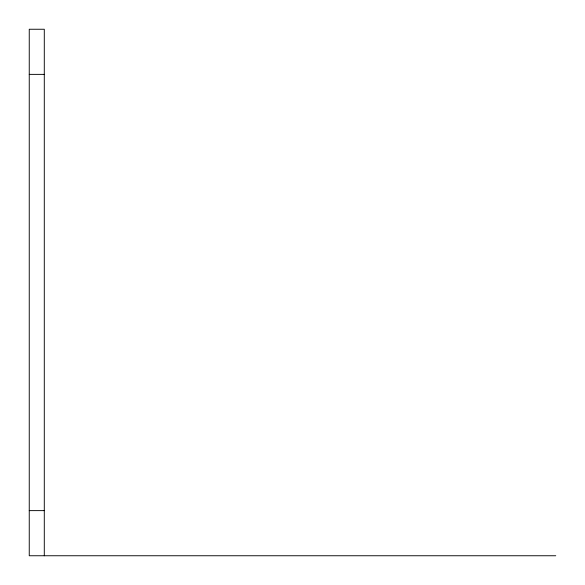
<?xml version="1.0" encoding="UTF-8"?>
<svg xmlns="http://www.w3.org/2000/svg" width="585" height="585" viewBox="0 0 585 585"><rect width="100%" height="100%" fill="white"/><g stroke="black" fill="none" stroke-linecap="round" stroke-linejoin="round"><path stroke-width="0.88" d="M29.25 74.375L44.292 74.375M29.25 510.625L44.292 510.625M555.75 555.75L29.25 555.75L29.25 29.25L44.292 29.25L44.292 555.75"/></g></svg>
